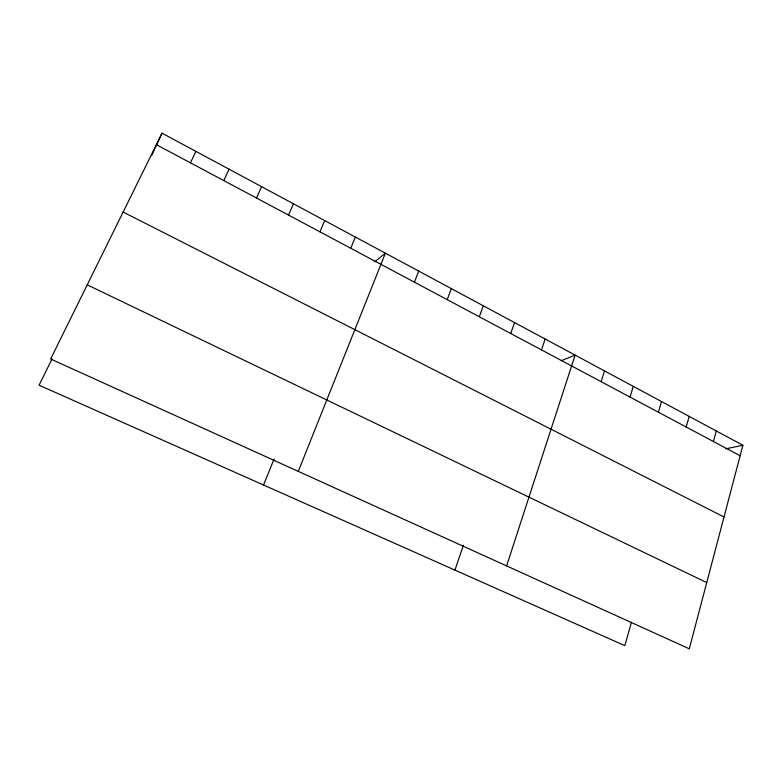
<?xml version="1.0" encoding="UTF-8"?>
<svg xmlns="http://www.w3.org/2000/svg" width="782" height="782" viewBox="0 0 782 782"><rect width="100%" height="100%" fill="white"/><g stroke="black" fill="none" stroke-linecap="round" stroke-linejoin="round"><path stroke-width="1.17" d="M742.9 445.261L689.294 648.816L50.654 358.997L162.04 133.184L742.9 445.261L725.735 448.819M713.419 441.517L716.302 430.97M686.176 426.992L689.177 416.395M631.475 622.13L624.828 645.649L39.1 385.203L52.062 358.909M658.395 412.192L661.513 401.537M630.048 397.08L633.293 386.376M601.123 381.675L604.506 370.903M506.609 565.914L575.122 355.126L561.251 360.727M541.476 349.886L545.142 339.007M454.948 570.107L463.403 545.24M510.714 333.494L514.527 322.565M479.307 316.759L483.266 305.772M447.216 299.653L451.331 288.617M414.431 282.185L418.722 271.09M298.284 471.37L385.389 253.182L374.646 261.823M263.505 484.987L274.12 458.985M350.737 248.246L355.341 237.044M319.936 231.834L324.706 220.583M288.529 215.089L293.465 203.799M256.486 198.022L261.599 186.673M223.789 180.593L229.077 169.205M151.63 155.54L154.425 149.538M154.895 148.531L162.04 133.184M190.427 162.822L195.901 151.376M87.232 284.844L706.733 582.58M123.136 212.059L724.005 516.99M156.371 144.67L740.134 455.75"/></g></svg>
